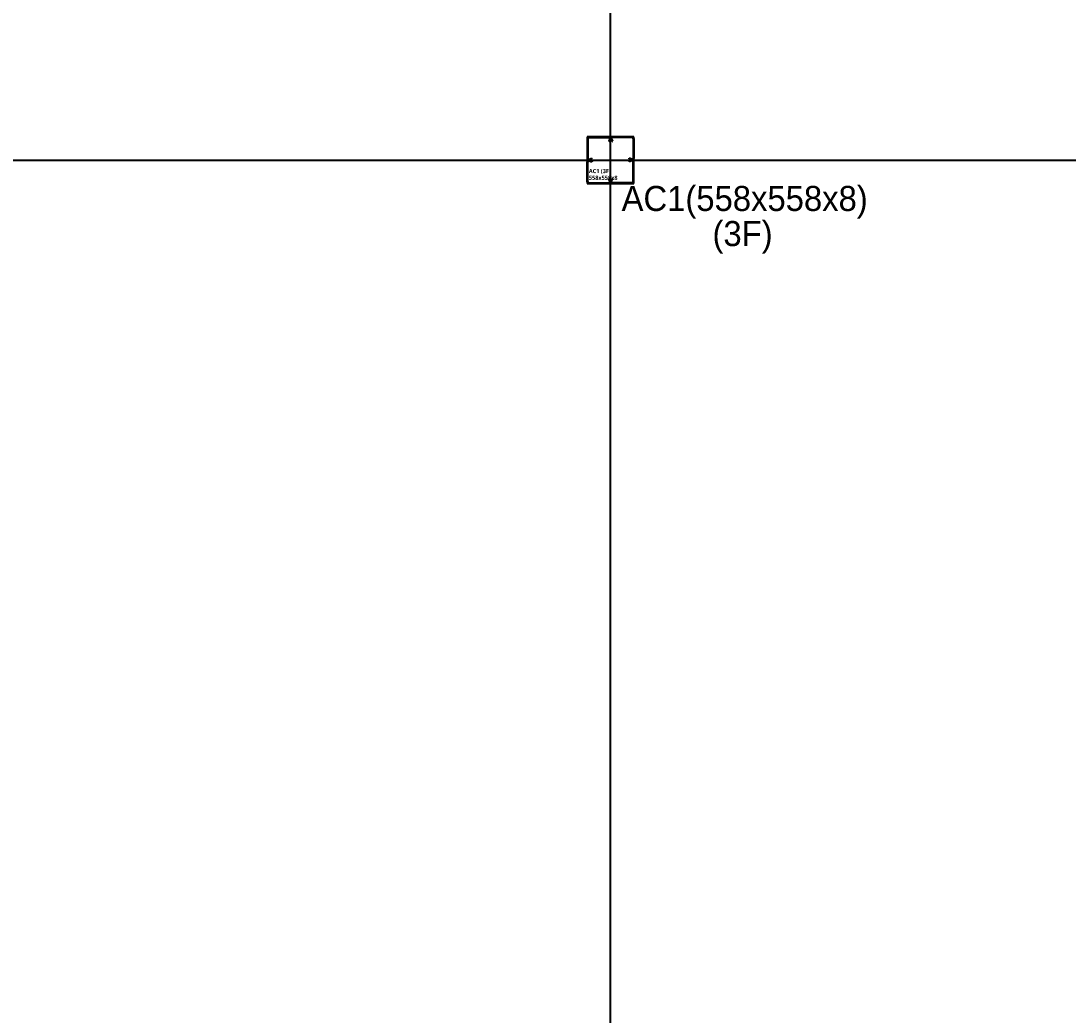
# Model space of a CAD drawing. Header units: millimetres. Extents: x -47382 to 204618, y -51045 to 127155.
# Drawn here: x 116946 to 129473, y 19142 to 31035 of the extents above; entities that cross this region are included whole.
import ezdxf
from ezdxf.enums import TextEntityAlignment as Align

# ---------------------------------------------------------------- set-up
doc = ezdxf.new("R2010")
doc.units = ezdxf.units.MM
doc.header["$LTSCALE"] = 300
doc.header["$MEASUREMENT"] = 0
doc.linetypes.add('CEN', pattern=[62, 60, -1, 0, -1])
doc.layers.get('0').update_dxf_attribs({"linetype": 'CONTINUOUS'})
doc.layers.get('Defpoints').update_dxf_attribs({"color": 153, "linetype": 'CONTINUOUS'})
for name, color, linetype in [('A-ST-AXIS-CEN', 252, 'CEN'), ('A-ST-COL', 2, 'CONTINUOUS'), ('Bound', 9, 'CONTINUOUS')]:
    doc.layers.add(name, color=color, linetype=linetype)
doc.layers.add('Defpoint', color=161, linetype='CONTINUOUS', plot=False)
doc.styles.add('SH_대대리576', font='NanumGothicBold.ttf')
doc.styles.add('돋움', font='')
doc.styles.get('돋움').set_extended_font_data('Dotum')

# ---------------------------------------------------------------- blocks, each defined once
blk = doc.blocks.new('AC1 (3f)')
at = {"layer": 'A-ST-COL'}
for p, q in [((20, 558), (20, 319)), ((28, 558), (28, 319)), ((40, 578), (279, 578)), ((40, 570), (279, 570)), ((290, 554), (277, 523)), ((285, 520), (277, 523)), ((298, 551), (285, 520)), ((300, 551), (313, 520)), ((308, 554), (321, 523)), ((313, 520), (321, 523)), ((558, 578), (319, 578)), ((558, 570), (319, 570)), ((570, 558), (570, 319)), ((578, 558), (578, 319)), ((20, 40), (20, 279)), ((28, 40), (28, 279)), ((44, 308), (75, 321)), ((44, 290), (75, 277)), ((47, 300), (78, 313)), ((47, 298), (78, 285)), ((78, 313), (75, 321)), ((78, 285), (75, 277)), ((520, 313), (523, 321)), ((551, 300), (520, 313)), ((551, 298), (520, 285)), ((520, 285), (523, 277)), ((554, 308), (523, 321)), ((554, 290), (523, 277)), ((570, 40), (570, 279)), ((578, 40), (578, 279)), ((40, 28), (279, 28)), ((40, 20), (279, 20)), ((285, 78), (277, 75)), ((290, 44), (277, 75)), ((298, 47), (285, 78)), ((300, 47), (313, 78)), ((308, 44), (321, 75)), ((313, 78), (321, 75)), ((558, 28), (319, 28)), ((558, 20), (319, 20))]:
    blk.add_line(p, q, dxfattribs=at)
for centre, radius, start, end in [((40, 558), 20, 90, 180), ((40, 558), 12, 90, 180), ((279, 558), 20, 340, 90), ((279, 558), 12, 340, 90), ((319, 558), 20, 90, 200), ((319, 558), 12, 90, 200), ((558, 558), 20, 0, 90), ((558, 558), 12, 0, 90), ((40, 319), 20, 180, 290), ((40, 279), 20, 70, 180), ((40, 319), 12, 180, 290), ((40, 279), 12, 70, 180), ((558, 319), 20, 250, 0), ((558, 279), 20, 0, 110), ((558, 319), 12, 250, 0), ((558, 279), 12, 0, 110), ((40, 40), 20, 180, 270), ((40, 40), 12, 180, 270), ((279, 40), 20, 270, 20), ((279, 40), 12, 270, 20), ((319, 40), 20, 160, 270), ((319, 40), 12, 160, 270), ((558, 40), 20, 270, 0), ((558, 40), 12, 270, 0)]:
    blk.add_arc(centre, radius, start, end, dxfattribs=at)
at = {"layer": 'Bound', "color": 9, "linetype": 'Continuous'}
for p, q in [((578, 578), (20, 578)), ((20, 578), (20, 20)), ((578, 20), (578, 578)), ((20, 20), (578, 20))]:
    blk.add_line(p, q, dxfattribs=at)
at = {"layer": 'Defpoint'}
for p, q in [((299, 0), (299, 598)), ((0, 299), (598, 299))]:
    blk.add_line(p, q, dxfattribs=at)
at = {"layer": 'Defpoint', "linetype": 'Continuous', "style": 'SH_대대리576'}
for s, p in [('AC1 (3F)', (39, 167)), ('558x558x8', (39, 86))]:
    blk.add_text(s, height=50, dxfattribs=at).set_placement(p, align=Align.MIDDLE_LEFT)
blk = doc.blocks.new('ACT 지상3층구조평면도')
blk.add_blockref('AC1 (3f)', (171083, 80117))

msp = doc.modelspace()

# ---------------------------------------------------------------- linework, layer by layer
at = {"layer": 'A-ST-AXIS-CEN'}
for p, q in [((124000, 0), (124000, 99371)), ((0, 29371), (142000, 29371))]:
    msp.add_line(p, q, dxfattribs=at)

# ---------------------------------------------------------------- block references
msp.add_blockref('ACT 지상3층구조평면도', (-47382, -51045))

# ---------------------------------------------------------------- texts
at = {"layer": 'Defpoints', "linetype": 'Continuous', "style": '돋움'}
for s, p in [('AC1(558x558x8)', (125604, 28671)), ('(3F)', (125579, 28251))]:
    msp.add_text(s, height=300, dxfattribs=at).set_placement(p, align=Align.BOTTOM_CENTER)

doc.saveas('drawing.dxf')
